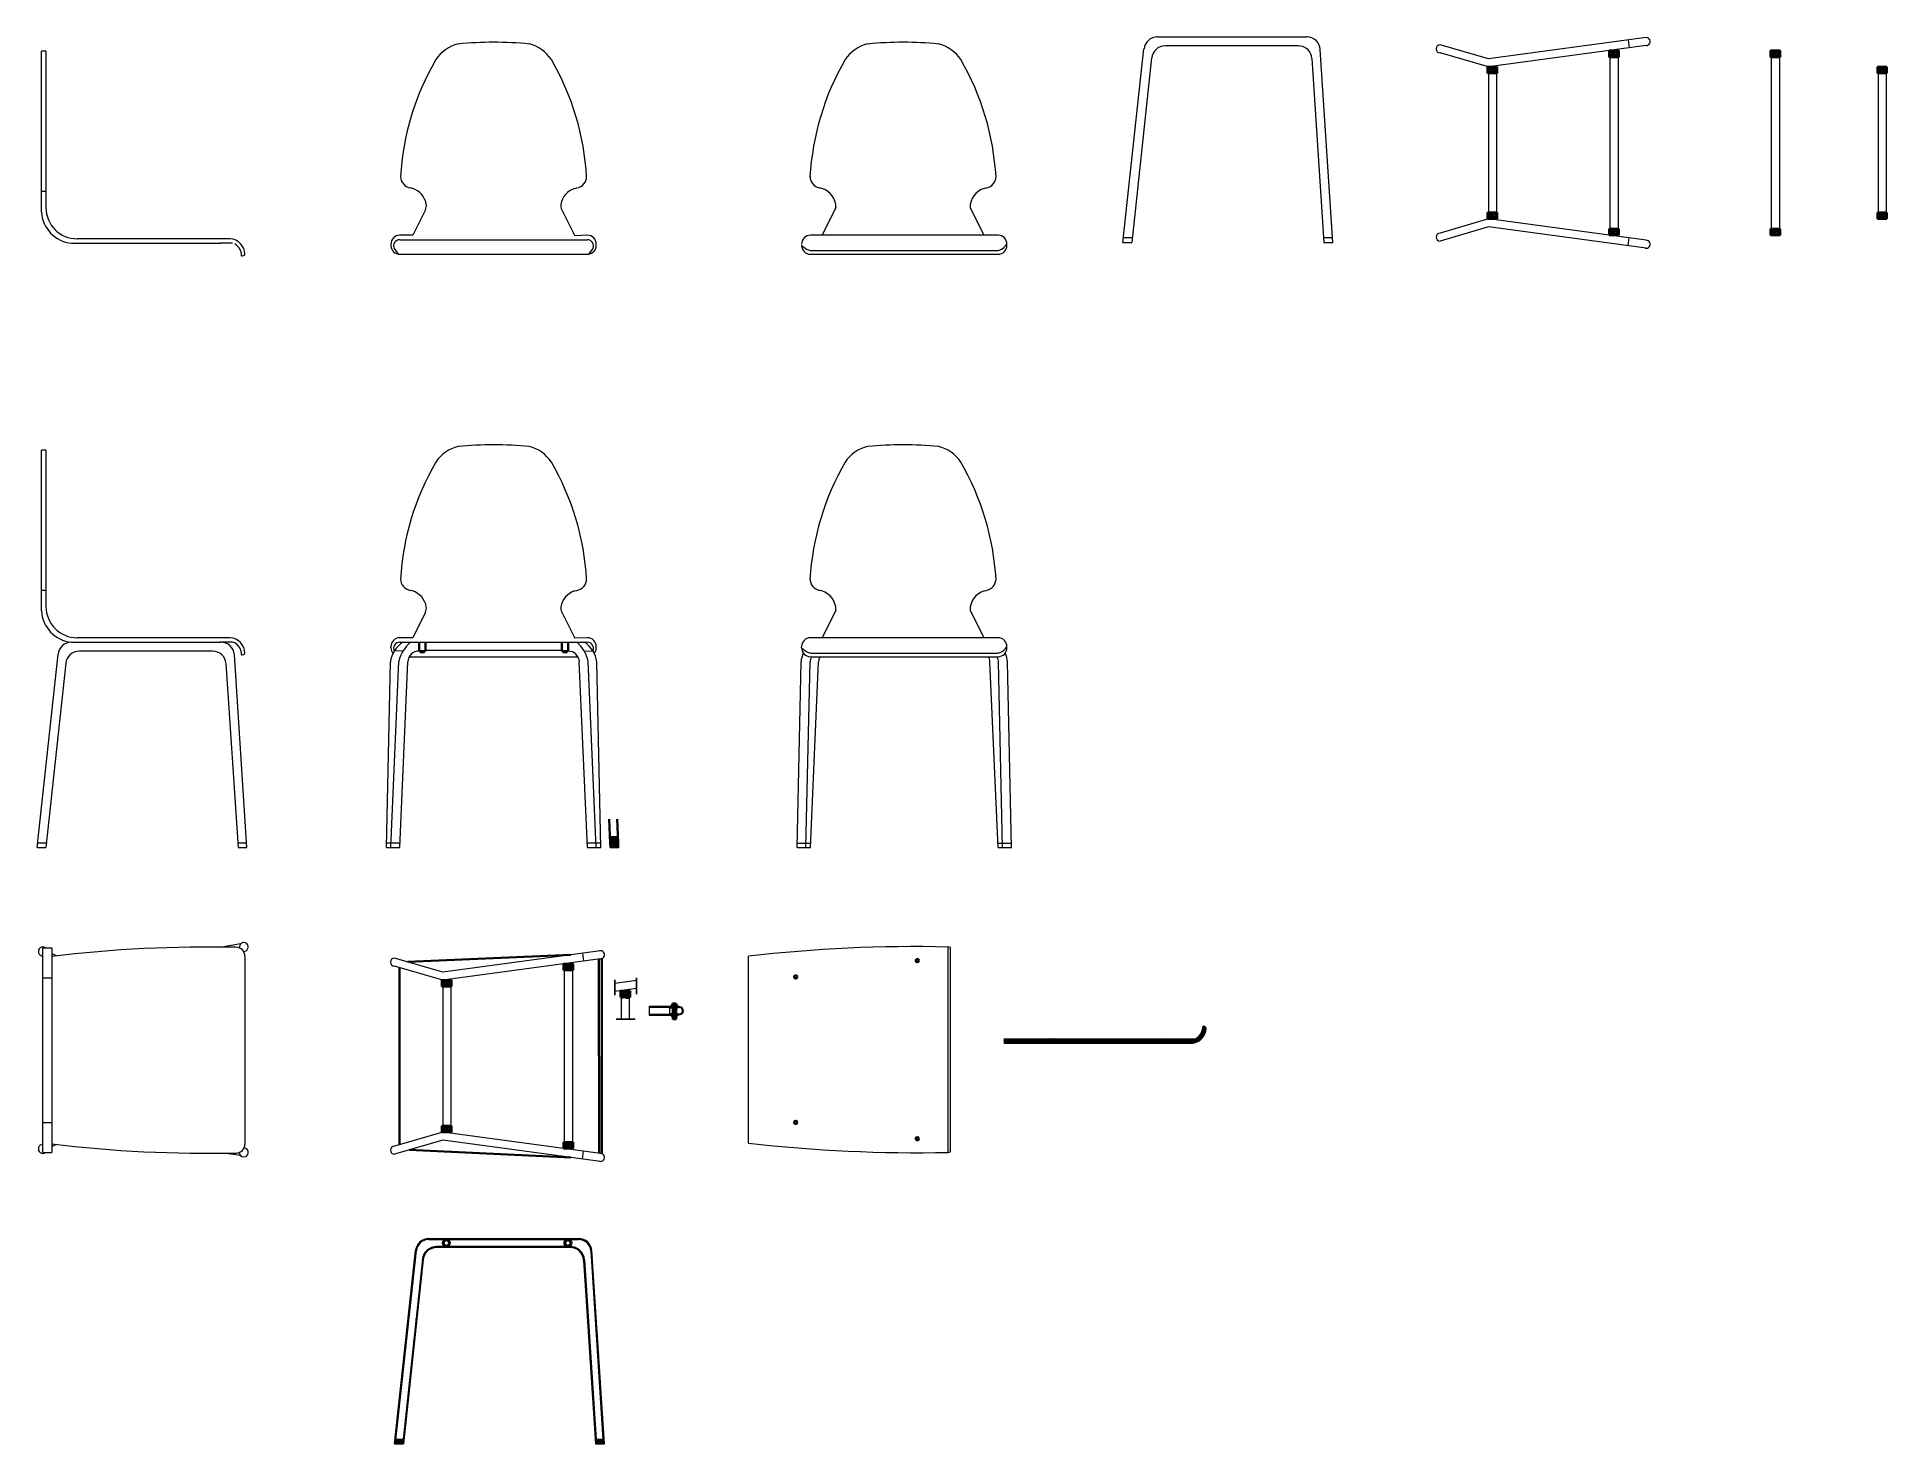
# Model space of a CAD drawing. Header units: millimetres. Extents: x 26 to 440, y -50 to 265.
import ezdxf

# ---------------------------------------------------------------- set-up
doc = ezdxf.new("R2010")
doc.units = ezdxf.units.MM
doc.linetypes.add('ACAD_ISO03W100', pattern=[30, 12, -18])
doc.linetypes.add('ACAD_ISO04W100', pattern=[30, 24, -3, 0, -3])
doc.layers.add('A-FURN', color=8, linetype='Continuous', lineweight=18)
doc.layers.add('COSTR', color=9, linetype='Continuous', lineweight=35)
doc.layers.add('A-SECT-MCUT', color=6, linetype='Continuous')

msp = doc.modelspace()

# ---------------------------------------------------------------- hatches: boundary and pattern name
at = {"layer": 'A-SECT-MCUT'}
h = msp.add_hatch(dxfattribs=at)
h.set_pattern_fill('ANSI31', color=256, scale=0.05)
h.paths.add_polyline_path([(154.13, 90.34), (153.93, 90.34), (154.17, 84.98), (154.37, 84.98), (154.37, 84.98)])
h.paths.add_polyline_path([(155.93, 90.34), (155.73, 90.34), (155.97, 84.98), (156.17, 84.98)])
h.paths.add_polyline_path([(156.17, 84.98), (154.17, 84.98), (154.21, 83.98), (156.21, 83.98)])
h = msp.add_hatch(dxfattribs=at)
h.set_pattern_fill('ANSI31', color=256, scale=0.05)
h.paths.add_polyline_path([(168.26, 46.68), (162.97, 46.68), (162.97, 46.48), (168.26, 46.48)])
h.paths.add_polyline_path([(168.26, 48.48), (162.97, 48.48), (162.97, 48.28), (168.26, 48.28)])
h.paths.add_polyline_path([(168.26, 48.28), (167.49, 48.28), (167.49, 48.08), (168.26, 48.08)])
h.paths.add_polyline_path([(168.26, 46.88), (167.49, 46.88), (167.49, 46.68), (168.26, 46.68)])
h.paths.add_polyline_path([(168.26, 46.48), (167.91, 46.48), (167.91, 46.3), (168.26, 46.3)])
h.paths.add_polyline_path([(169.35, 46.48), (169, 46.48), (169, 46.3), (169.35, 46.3)])
h.paths.add_polyline_path([(169.35, 46.68), (169, 46.68), (169, 46.48), (169.35, 46.48)])
h.paths.add_polyline_path([(169.34, 46.88), (169, 46.88), (169, 46.68), (169.35, 46.68, 1.640388), (169.35, 48.28), (169, 48.28), (169, 48.08), (169.35, 48.08, -1.860569)])
h.paths.add_polyline_path([(169.35, 48.48), (169, 48.48), (169, 48.28), (169.35, 48.28)])
h.paths.add_polyline_path([(169.35, 48.67), (169, 48.67), (169, 48.48), (169.35, 48.48)])
h.paths.add_polyline_path([(168.26, 48.67), (167.91, 48.67), (167.91, 48.48), (168.26, 48.48)])
h.paths.add_polyline_path([(168.26, 48.87), (168.13, 48.87), (168.13, 48.67), (168.26, 48.67)])
h.paths.add_polyline_path([(169.13, 48.87), (169, 48.87), (169, 48.67), (169.13, 48.67)])
h = msp.add_hatch(dxfattribs=at)
h.set_pattern_fill('ANSI31', color=256, scale=0.05)
h.paths.add_polyline_path([(278.93, 41.15), (253.38, 41.15), (253.38, 40.4), (252.64, 40.4), (252.64, 41.15), (242.43, 41.15), (242.43, 40.15), (284.39, 40.15, 0.383366), (287.7, 43.59, 0.358891), (286.92, 43.95, -0.3028), (285.15, 41.15), (279.67, 41.15), (279.67, 40.4), (278.93, 40.4)])
h = msp.add_hatch(dxfattribs=at)
h.set_pattern_fill('ANSI31', color=256, scale=0.05)
h.paths.add_polyline_path([(110.88, -6.24, -0.382846), (113.66, -3.74), (147.16, -3.74, -0.395268), (149.95, -6.36), (152.71, -48.55), (152.91, -48.55), (150.15, -6.35, 0.395268), (147.16, -3.54), (113.66, -3.54, 0.382846), (110.68, -6.22), (106.08, -48.55), (106.28, -48.55)])
h.paths.add_polyline_path([(112.4, -8.22, -0.383271), (115.38, -5.54), (145.29, -5.54, -0.395268), (148.28, -8.35), (150.91, -48.55), (151.11, -48.55), (148.48, -8.34, 0.395268), (145.29, -5.34), (115.38, -5.34, 0.383271), (112.2, -8.2), (107.88, -48.55), (108.08, -48.55)])
h.paths.add_polyline_path([(108.08, -48.55), (107.88, -48.55), (106.08, -48.55), (105.97, -49.54), (107.97, -49.54)])
h.paths.add_polyline_path([(152.91, -48.55), (152.71, -48.55), (150.91, -48.55), (150.97, -49.54), (152.97, -49.54)])

# ---------------------------------------------------------------- linework, layer by layer
at = {"layer": 'A-FURN'}
for p, q in [((276.74, 265.49), (310.23, 265.49)), ((386.18, 265.36), (350.86, 260.59)), ((26.92, 226.3), (26.92, 262.3)), ((27.92, 262.3), (26.92, 262.3)), ((27.92, 262.3), (27.92, 227.3)), ((269.04, 219.49), (273.75, 262.81)), ((308.36, 263.49), (278.46, 263.49)), ((316.04, 219.49), (313.23, 262.69)), ((350.86, 260.59), (340.05, 263.74)), ((350.86, 258.79), (340.05, 261.94)), ((386.18, 263.56), (350.86, 258.79)), ((378.09, 222.54), (378.09, 261.01)), ((378.29, 262.44), (378.28, 262.49)), ((379.69, 262.68), (379.69, 262.44)), ((379.89, 261.01), (379.89, 222.54)), ((382.14, 264.82), (382.38, 263.05)), ((414.21, 222.54), (414.21, 261.01)), ((416.01, 261.01), (416.01, 222.54)), ((275.47, 260.81), (271.04, 219.49)), ((311.36, 260.69), (314.04, 219.49)), ((350.86, 257.36), (350.86, 226.19)), ((352.46, 259.01), (352.46, 258.79)), ((352.66, 257.36), (352.66, 226.19)), ((438.12, 257.36), (438.12, 226.19)), ((439.92, 257.36), (439.92, 226.19)), ((26.92, 230.99), (27.92, 230.99)), ((109.99, 231.58), (109.52, 231.71)), ((146.3, 231.58), (146.77, 231.71)), ((201.65, 231.58), (201.18, 231.71)), ((237.96, 231.58), (238.43, 231.71)), ((112.89, 226.8), (110.05, 221.1)), ((143.4, 226.8), (146.3, 220.99)), ((204.79, 227.29), (201.71, 221.1)), ((234.81, 227.29), (237.9, 221.1)), ((350.86, 224.76), (340.05, 221.6)), ((386.18, 219.98), (350.86, 224.76)), ((352.46, 224.76), (352.46, 224.54)), ((69.17, 220.3), (34.92, 220.3)), ((110.05, 221.1), (107.14, 221.1)), ((107.14, 220.1), (111.45, 220.1)), ((111.45, 220.1), (143.4, 220.1)), ((143.4, 220.1), (149.14, 220.1)), ((149.14, 221.1), (146.3, 220.99)), ((241.08, 221.1), (199.08, 221.1)), ((271.11, 220.49), (269.11, 220.49)), ((315.98, 220.49), (313.98, 220.49)), ((350.86, 222.96), (340.05, 219.8)), ((386.18, 218.18), (350.86, 222.96)), ((378.29, 221.05), (378.29, 221.1)), ((379.69, 221.1), (379.69, 220.86)), ((382.14, 218.73), (382.38, 220.5)), ((33.61, 219.3), (67.11, 219.3)), ((69.7, 219.3), (66.91, 219.3)), ((105.9, 218.11), (106.75, 216.85)), ((106.75, 216.85), (149.4, 216.85)), ((150.39, 218.11), (149.4, 216.85)), ((151.14, 218.85), (151.14, 219.1)), ((199.08, 216.85), (241.08, 216.85)), ((199.42, 217.65), (240.76, 217.65)), ((241.08, 216.85), (241.08, 216.85)), ((243.08, 218.85), (243.08, 219.1)), ((269.04, 219.49), (271.04, 219.49)), ((314.04, 219.49), (316.04, 219.49)), ((26.92, 136.98), (26.92, 172.98)), ((27.92, 172.98), (26.92, 172.98)), ((27.92, 172.98), (27.92, 137.98)), ((26.92, 141.67), (27.92, 141.67)), ((109.99, 141.46), (109.52, 141.59)), ((146.3, 141.46), (146.77, 141.59)), ((201.65, 141.46), (201.18, 141.59)), ((237.96, 141.46), (238.43, 141.59)), ((112.89, 136.68), (110.05, 130.98)), ((143.4, 136.68), (146.3, 130.87)), ((204.79, 137.17), (201.71, 130.98)), ((234.81, 137.17), (237.9, 130.98)), ((33.61, 129.98), (67.11, 129.98)), ((69.17, 130.98), (34.92, 130.98)), ((69.7, 129.98), (66.91, 129.98)), ((105.14, 128.74), (105.14, 128.98)), ((110.05, 130.98), (107.14, 130.98)), ((107.14, 129.98), (111.45, 129.98)), ((111.45, 129.98), (143.4, 129.98)), ((143.4, 129.98), (149.14, 129.98)), ((149.14, 130.98), (146.3, 130.87)), ((151.14, 128.74), (151.14, 128.98)), ((197.08, 128.74), (197.08, 128.98)), ((241.08, 130.98), (199.08, 130.98)), ((199.08, 130.98), (199.08, 130.98)), ((241.08, 130.98), (241.08, 130.98)), ((243.08, 128.74), (243.08, 128.98)), ((25.92, 83.98), (30.63, 127.31)), ((32.35, 125.3), (27.92, 83.98)), ((65.24, 127.98), (35.33, 127.98)), ((68.23, 125.18), (70.92, 83.98)), ((72.92, 83.98), (70.1, 127.18)), ((104.14, 83.98), (105.05, 125.58)), ((105.14, 83.98), (106.96, 125.68)), ((107.83, 127.98), (105.96, 128.08)), ((107.14, 83.98), (108.96, 125.59)), ((109.29, 126.74), (147, 126.74)), ((112.89, 128.18), (143.4, 128.18)), ((144.83, 127.98), (144.84, 127.98)), ((149.14, 83.98), (147.33, 125.59)), ((148.45, 127.98), (150.32, 128.08)), ((151.14, 83.98), (149.33, 125.68)), ((152.14, 83.98), (151.24, 125.58)), ((196.08, 83.98), (196.99, 125.58)), ((198.08, 83.98), (198.99, 125.58)), ((199.08, 126.74), (241.08, 126.74)), ((199.08, 126.74), (199.08, 126.74)), ((199.08, 83.98), (200.89, 125.59)), ((199.42, 127.54), (240.76, 127.54)), ((241.08, 83.98), (239.27, 125.59)), ((241.08, 126.74), (241.08, 126.74)), ((242.08, 83.98), (241.18, 125.58)), ((244.08, 83.98), (243.18, 125.58)), ((154.17, 84.98), (153.93, 90.34)), ((154.37, 84.98), (154.13, 90.34)), ((155.97, 84.98), (155.73, 90.34)), ((156.17, 84.98), (155.93, 90.34)), ((25.92, 83.98), (27.92, 83.98)), ((27.98, 84.98), (25.98, 84.98)), ((72.85, 84.98), (70.85, 84.98)), ((70.92, 83.98), (72.92, 83.98)), ((104.14, 83.98), (105.14, 83.98)), ((107.19, 84.98), (104.17, 84.98)), ((105.14, 83.98), (107.14, 83.98)), ((151.1, 84.98), (149.1, 84.98)), ((149.14, 83.98), (151.14, 83.98)), ((152.12, 84.98), (151.1, 84.98)), ((151.14, 83.98), (152.14, 83.98)), ((154.21, 83.98), (154.17, 84.98)), ((154.17, 84.98), (156.17, 84.98)), ((154.21, 83.98), (156.21, 83.98)), ((156.21, 83.98), (156.17, 84.98)), ((196.08, 83.98), (198.08, 83.98)), ((196.1, 85.02), (199.13, 85.02)), ((198.08, 83.98), (199.08, 83.98)), ((241.04, 85.02), (244.06, 85.02)), ((241.08, 83.98), (242.08, 83.98)), ((242.08, 83.98), (244.08, 83.98)), ((71.48, 62.41), (67.33, 61.72)), ((27.22, 15.74), (27.22, 61.53)), ((27.22, 61.53), (29.22, 61.53)), ((29.22, 61.53), (29.22, 15.74)), ((30.27, 59.79), (29.22, 60.21)), ((72.48, 59.67), (72.48, 17.6)), ((116.76, 56.12), (105.95, 59.27)), ((152.08, 60.89), (116.76, 56.12)), ((152.08, 59.09), (116.76, 54.32)), ((144.19, 57.97), (144.18, 58.03)), ((145.59, 58.22), (145.59, 57.97)), ((148.04, 60.35), (148.27, 58.58)), ((185.19, 17.84), (185.19, 59.65)), ((229.85, 61.73), (229.86, 15.76)), ((230.46, 15.86), (230.45, 61.62)), ((27.22, 54.81), (29.22, 54.81)), ((116.76, 54.32), (105.95, 57.47)), ((118.36, 54.54), (118.36, 54.32)), ((143.99, 18.07), (143.99, 56.54)), ((145.79, 56.54), (145.79, 18.07)), ((160.15, 54.22), (155.29, 53.57)), ((116.76, 52.89), (116.76, 21.72)), ((118.56, 52.89), (118.56, 21.72)), ((160.15, 52.42), (155.29, 51.77)), ((156.77, 45.57), (156.77, 50.51)), ((156.97, 51.94), (156.97, 52)), ((158.37, 51.94), (158.37, 52.18)), ((158.57, 45.57), (158.57, 50.51)), ((162.97, 48.48), (162.97, 46.48)), ((162.97, 48.48), (168.26, 48.48)), ((162.97, 48.28), (168.26, 48.28)), ((162.97, 46.68), (168.26, 46.68)), ((162.97, 46.48), (168.26, 46.48)), ((167.49, 48.28), (167.49, 46.68)), ((167.49, 48.08), (168.26, 48.08)), ((167.49, 46.88), (168.26, 46.88)), ((169, 48.48), (169.35, 48.48)), ((169, 48.28), (169.35, 48.28)), ((169, 48.08), (169.35, 48.08)), ((169, 46.88), (169.35, 46.88)), ((169, 46.68), (169.35, 46.68)), ((169, 46.48), (169.35, 46.48)), ((169.35, 48.48), (169.35, 48.28)), ((169.35, 46.48), (169.35, 46.68)), ((242.43, 41.15), (285.15, 41.15)), ((242.43, 41.15), (242.43, 40.15)), ((284.39, 40.15), (242.43, 40.15)), ((252.64, 40.4), (252.64, 41.15)), ((253.38, 40.4), (253.38, 41.15)), ((278.93, 40.4), (278.93, 41.15)), ((279.67, 40.4), (279.67, 41.15)), ((27.22, 22.46), (29.22, 22.46)), ((30.32, 17.5), (29.22, 17.07)), ((116.76, 20.29), (105.95, 17.13)), ((116.76, 18.49), (105.95, 15.33)), ((152.08, 15.52), (116.76, 20.29)), ((152.08, 13.72), (116.76, 18.49)), ((118.36, 20.29), (118.36, 20.07)), ((144.19, 16.58), (144.19, 16.63)), ((145.59, 16.63), (145.59, 16.39)), ((27.22, 15.74), (29.22, 15.74)), ((71.5, 15.05), (67.71, 15.56)), ((148.04, 14.26), (148.27, 16.03)), ((113.66, -3.54), (147.16, -3.54)), ((113.66, -3.74), (147.16, -3.74)), ((105.97, -49.54), (110.68, -6.22)), ((106.28, -48.55), (110.88, -6.24)), ((112.2, -8.2), (107.88, -48.55)), ((112.4, -8.22), (107.97, -49.54)), ((145.29, -5.34), (115.38, -5.34)), ((145.29, -5.54), (115.38, -5.54)), ((152.71, -48.55), (149.95, -6.36)), ((152.97, -49.54), (150.15, -6.35)), ((148.28, -8.35), (150.97, -49.54)), ((148.48, -8.34), (151.11, -48.55)), ((105.97, -49.54), (107.97, -49.54)), ((108.08, -48.55), (106.08, -48.55)), ((152.91, -48.55), (150.91, -48.55)), ((150.97, -49.54), (152.97, -49.54))]:
    msp.add_line(p, q, dxfattribs=at)
at = {"layer": 'A-FURN', "linetype": 'ACAD_ISO03W100', "ltscale": 0.05}
for p, q in [((156.97, 50.24), (156.97, 51.94)), ((158.37, 50.24), (156.97, 50.24)), ((158.37, 51.94), (158.37, 50.24))]:
    msp.add_line(p, q, dxfattribs=at)
at = {"layer": 'A-FURN'}
for centre, radius, start, end in [((276.74, 262.49), 3, 90, 173.7966), ((310.23, 262.49), 3, 3.7308, 90), ((386.18, 264.46), 0.9, 270, 105.3842), ((122.15, 255.85), 8.31, 103.5141, 146.6133), ((128.12, 183.66), 80.65, 84.3096, 95.6255), ((134.14, 255.85), 8.31, 33.3867, 76.4859), ((213.81, 255.85), 8.31, 103.5141, 146.6133), ((219.78, 183.66), 80.65, 84.3096, 95.6255), ((225.79, 255.85), 8.31, 33.3867, 76.4859), ((278.46, 260.49), 3, 90, 173.8815), ((308.36, 260.49), 3, 3.7308, 90), ((340.05, 262.84), 0.9, 90, 270), ((166.05, 230.82), 58.83, 149.7869, 176.7117), ((90.24, 230.82), 58.83, 3.2883, 30.2131), ((257.71, 230.82), 58.83, 149.7869, 176.7117), ((181.89, 230.82), 58.83, 3.2883, 30.2131), ((109.92, 234.28), 2.6, 180.0654, 261.09), ((146.37, 234.28), 2.6, 278.91, 359.9346), ((201.58, 234.28), 2.6, 180.0654, 261.09), ((238.03, 234.28), 2.6, 278.91, 359.9346), ((108.64, 227.29), 4.5, 9.3247, 72.473), ((111.1, 227.7), 2, 333.4816, 9.3247), ((145.19, 227.7), 2, 170.6753, 206.5184), ((147.65, 227.29), 4.5, 107.527, 170.6753), ((200.29, 227.29), 4.5, 360, 72.473), ((239.31, 227.29), 4.5, 107.527, 180), ((34.38, 226.74), 7.48, 183.3435, 264.0757), ((34.92, 227.3), 7, 180, 270), ((68.91, 216.74), 3.57, 1.8994, 85.7999), ((107.14, 219.1), 2, 90, 180), ((107.14, 218.72), 1.38, 90, 206.001), ((149.14, 219.1), 2, 0, 90), ((149.14, 218.72), 1.38, 333.999, 90), ((199.08, 219.1), 2, 90, 180), ((241.08, 219.1), 2, 0, 90), ((340.05, 220.7), 0.9, 90, 270), ((386.18, 219.08), 0.9, 254.6158, 90), ((68.72, 216.57), 2.99, 358.6245, 60.4726), ((71.88, 217.15), 0.673, 255.0264, 333.9968), ((107.24, 218.9), 2.1, 174.5293, 256.4458), ((149.12, 218.86), 2.02, 277.7707, 359.8981), ((199.08, 218.85), 2, 180, 270), ((200.51, 222.3), 4.86, 225.1495, 247.6788), ((199.42, 219.65), 2, 247.6788, 270), ((240.76, 219.65), 2, 270, 293.0084), ((241.08, 218.85), 2, 270, 0), ((240.2, 220.98), 3.44, 293.0084, 326.8479), ((128.12, 93.54), 80.65, 84.3096, 95.6255), ((219.78, 93.54), 80.65, 84.3096, 95.6255), ((166.05, 140.7), 58.83, 149.7869, 176.7117), ((122.15, 165.73), 8.31, 103.5141, 146.6133), ((134.14, 165.73), 8.31, 33.3867, 76.4859), ((90.24, 140.7), 58.83, 3.2883, 30.2131), ((257.71, 140.7), 58.83, 149.7869, 176.7117), ((213.81, 165.73), 8.31, 103.5141, 146.6133), ((225.79, 165.73), 8.31, 33.3867, 76.4859), ((181.89, 140.7), 58.83, 3.2883, 30.2131), ((109.92, 144.16), 2.6, 180.0654, 261.09), ((108.64, 137.17), 4.5, 9.3247, 72.473), ((147.65, 137.17), 4.5, 107.527, 170.6753), ((146.37, 144.16), 2.6, 278.91, 359.9346), ((201.58, 144.16), 2.6, 180.0654, 261.09), ((200.29, 137.17), 4.5, 360, 72.473), ((239.31, 137.17), 4.5, 107.527, 180), ((238.03, 144.16), 2.6, 278.91, 359.9346), ((34.38, 137.42), 7.48, 183.3435, 264.0757), ((34.92, 137.98), 7, 180, 270), ((111.1, 137.58), 2, 333.4816, 9.3247), ((145.19, 137.58), 2, 170.6753, 206.5184), ((33.61, 126.98), 3, 90, 173.7966), ((67.11, 126.98), 3, 3.7308, 90), ((68.91, 127.42), 3.57, 1.8994, 85.7999), ((69.7, 128.98), 1, 60.4726, 90), ((68.72, 127.25), 2.99, 358.6245, 60.4726), ((111.23, 124.75), 6.24, 123.0426, 172.3705), ((107.14, 128.98), 2, 90, 180), ((107.17, 128.74), 2.02, 180.1019, 219.5932), ((107.14, 128.6), 1.38, 90, 206.001), ((114.29, 124.2), 7.48, 129.329, 168.5934), ((142, 124.2), 7.48, 11.4066, 50.671), ((145.06, 124.75), 6.24, 7.6295, 56.9574), ((149.14, 128.98), 2, 0, 90), ((149.14, 128.6), 1.38, 333.999, 90), ((149.12, 128.74), 2.02, 320.4068, 359.8981), ((199.08, 128.98), 2, 90, 180), ((199.08, 128.74), 2, 180, 270), ((200.51, 132.18), 4.86, 225.1495, 247.6788), ((241.08, 128.98), 2, 0, 90), ((241.08, 128.74), 2, 270, 0), ((240.2, 130.86), 3.44, 293.0084, 326.8479), ((35.33, 124.98), 3, 90, 173.8815), ((65.24, 124.98), 3, 3.7308, 90), ((71.88, 127.83), 0.673, 255.0264, 333.9968), ((111.37, 125.57), 2.41, 87.9465, 179.564), ((144.84, 125.48), 2.5, 2.4896, 90), ((201.48, 125.48), 4.5, 152.8222, 178.7546), ((199.42, 129.54), 2, 247.6788, 270), ((201.48, 125.48), 2.5, 149.8689, 180), ((203.39, 125.48), 2.5, 149.8548, 177.5104), ((236.77, 125.48), 2.5, 2.4896, 30.1452), ((240.76, 129.54), 2, 270, 293.0084), ((238.68, 125.48), 2.5, 360, 30.1311), ((238.68, 125.48), 4.5, 1.2454, 27.1778), ((72.22, 61.74), 1, 267.201, 192.9426), ((27.22, 60.74), 1, 51.7263, 270), ((64.55, -238.27), 300, 88.8588, 96.763), ((70.48, 59.67), 2, 0.0125, 88.8588), ((105.95, 58.37), 0.9, 90, 270), ((152.08, 59.99), 0.9, 270, 105.3842), ((222.42, -259.83), 321.65, 88.676, 96.6468), ((229.91, 60.29), 1.44, 68.0081, 92.4263), ((169.74, 47.48), 0.719, 236.2054, 123.1786), ((169.76, 47.48), 0.9, 242.734, 117.266), ((284.13, 43.71), 3.57, 274.2001, 358.1006), ((283.93, 43.88), 2.99, 293.9902, 1.3755), ((287.09, 43.3), 0.673, 26.0032, 104.9736), ((27.22, 16.53), 1, 90, 308.2737), ((64.55, 315.55), 300, 263.237, 271.1412), ((70.48, 17.6), 2, 271.1412, 359.9875), ((72.22, 15.74), 1, 178.6678, 86.0065), ((105.95, 16.23), 0.9, 90, 270), ((222.68, 342.44), 326.76, 263.4115, 271.2593), ((152.08, 14.62), 0.9, 254.6158, 90), ((229.92, 17.2), 1.44, 267.5737, 291.9919), ((113.66, -6.54), 3, 90, 173.7966), ((113.66, -6.54), 2.8, 90, 173.7966), ((147.16, -6.54), 3, 3.7308, 90), ((147.16, -6.54), 2.8, 3.7308, 90), ((115.38, -8.54), 3.2, 90, 173.8815), ((115.38, -8.54), 3, 90, 173.8815), ((145.29, -8.54), 3.2, 3.7308, 90), ((145.29, -8.54), 3, 3.7308, 90)]:
    msp.add_arc(centre, radius, start, end, dxfattribs=at)
at = {"layer": 'A-SECT-MCUT'}
msp.add_line((154.38, 85), (154.37, 84.98), dxfattribs=at)
at = {"layer": 'A-SECT-MCUT', "linetype": 'ACAD_ISO04W100', "ltscale": 0.5}
for p, q in [((155.29, 50.93), (155.29, 54.42)), ((160.15, 51.16), (160.15, 54.82)), ((155.56, 45.57), (159.82, 45.57))]:
    msp.add_line(p, q, dxfattribs=at)
at = {"layer": 'COSTR'}
for p, q in [((380.07, 262.44), (377.91, 262.44)), ((377.91, 261.01), (377.91, 262.44)), ((378.09, 261.01), (377.91, 261.01)), ((379.89, 261.01), (378.09, 261.01)), ((379.74, 262.23), (378.24, 262.23)), ((378.24, 262.23), (378.24, 261.23)), ((378.24, 261.23), (379.74, 261.23)), ((378.73, 262.15), (378.33, 262.15)), ((378.33, 261.8), (378.33, 262.15)), ((378.49, 261.8), (378.33, 261.8)), ((378.49, 261.66), (378.33, 261.66)), ((378.33, 261.66), (378.33, 261.3)), ((378.73, 261.3), (378.33, 261.3)), ((379.25, 262.15), (379.65, 262.15)), ((379.25, 261.3), (379.65, 261.3)), ((379.48, 261.8), (379.65, 261.8)), ((379.48, 261.66), (379.65, 261.66)), ((379.65, 261.8), (379.65, 262.15)), ((379.65, 261.66), (379.65, 261.3)), ((379.74, 261.23), (379.74, 262.23)), ((379.89, 261.01), (380.07, 261.01)), ((380.07, 261.01), (380.07, 262.44)), ((416.19, 262.44), (414.02, 262.44)), ((414.02, 261.01), (414.02, 262.44)), ((414.21, 261.01), (414.02, 261.01)), ((416.01, 261.01), (414.21, 261.01)), ((415.86, 262.23), (414.36, 262.23)), ((414.36, 262.23), (414.36, 261.23)), ((414.36, 261.23), (415.86, 261.23)), ((414.84, 262.15), (414.45, 262.15)), ((414.45, 261.8), (414.45, 262.15)), ((414.61, 261.8), (414.45, 261.8)), ((414.61, 261.66), (414.45, 261.66)), ((414.45, 261.66), (414.45, 261.3)), ((414.84, 261.3), (414.45, 261.3)), ((415.37, 262.15), (415.76, 262.15)), ((415.37, 261.3), (415.76, 261.3)), ((415.6, 261.8), (415.76, 261.8)), ((415.6, 261.66), (415.76, 261.66)), ((415.76, 261.8), (415.76, 262.15)), ((415.76, 261.66), (415.76, 261.3)), ((415.86, 261.23), (415.86, 262.23)), ((416.01, 261.01), (416.19, 261.01)), ((416.19, 261.01), (416.19, 262.44)), ((352.84, 258.79), (350.68, 258.79)), ((350.68, 257.36), (350.68, 258.79)), ((350.86, 257.36), (350.68, 257.36)), ((352.66, 257.36), (350.86, 257.36)), ((352.51, 258.57), (351.01, 258.57)), ((351.01, 258.57), (351.01, 257.57)), ((351.01, 257.57), (352.51, 257.57)), ((351.5, 258.5), (351.1, 258.5)), ((351.1, 258.14), (351.1, 258.5)), ((351.27, 258.14), (351.1, 258.14)), ((351.27, 258), (351.1, 258)), ((351.1, 258), (351.1, 257.65)), ((351.5, 257.65), (351.1, 257.65)), ((352.02, 258.5), (352.42, 258.5)), ((352.02, 257.65), (352.42, 257.65)), ((352.26, 258.14), (352.42, 258.14)), ((352.26, 258), (352.42, 258)), ((352.42, 258.14), (352.42, 258.5)), ((352.42, 258), (352.42, 257.65)), ((352.51, 257.57), (352.51, 258.57)), ((352.66, 257.36), (352.84, 257.36)), ((352.84, 257.36), (352.84, 258.79)), ((440.1, 258.79), (437.94, 258.79)), ((437.94, 257.36), (437.94, 258.79)), ((438.12, 257.36), (437.94, 257.36)), ((439.92, 257.36), (438.12, 257.36)), ((439.77, 258.57), (438.27, 258.57)), ((438.27, 258.57), (438.27, 257.57)), ((438.27, 257.57), (439.77, 257.57)), ((438.76, 258.5), (438.36, 258.5)), ((438.36, 258.14), (438.36, 258.5)), ((438.52, 258.14), (438.36, 258.14)), ((438.52, 258), (438.36, 258)), ((438.36, 258), (438.36, 257.65)), ((438.76, 257.65), (438.36, 257.65)), ((439.28, 258.5), (439.68, 258.5)), ((439.28, 257.65), (439.68, 257.65)), ((439.51, 258.14), (439.68, 258.14)), ((439.51, 258), (439.68, 258)), ((439.68, 258.14), (439.68, 258.5)), ((439.68, 258), (439.68, 257.65)), ((439.77, 257.57), (439.77, 258.57)), ((439.92, 257.36), (440.1, 257.36)), ((440.1, 257.36), (440.1, 258.79)), ((352.84, 226.19), (350.68, 226.19)), ((350.68, 224.76), (350.68, 226.19)), ((350.86, 224.76), (350.68, 224.76)), ((352.66, 224.76), (350.86, 224.76)), ((352.51, 225.97), (351.01, 225.97)), ((351.01, 225.97), (351.01, 224.97)), ((351.01, 224.97), (352.51, 224.97)), ((351.5, 225.9), (351.1, 225.9)), ((351.1, 225.54), (351.1, 225.9)), ((351.27, 225.54), (351.1, 225.54)), ((351.27, 225.4), (351.1, 225.4)), ((351.1, 225.4), (351.1, 225.05)), ((351.5, 225.05), (351.1, 225.05)), ((352.02, 225.9), (352.42, 225.9)), ((352.02, 225.05), (352.42, 225.05)), ((352.26, 225.54), (352.42, 225.54)), ((352.26, 225.4), (352.42, 225.4)), ((352.42, 225.54), (352.42, 225.9)), ((352.42, 225.4), (352.42, 225.05)), ((352.51, 224.97), (352.51, 225.97)), ((352.66, 224.76), (352.84, 224.76)), ((352.84, 224.76), (352.84, 226.19)), ((440.1, 226.19), (437.94, 226.19)), ((437.94, 224.76), (437.94, 226.19)), ((438.12, 224.76), (437.94, 224.76)), ((439.92, 224.76), (438.12, 224.76)), ((439.77, 225.97), (438.27, 225.97)), ((438.27, 225.97), (438.27, 224.97)), ((438.27, 224.97), (439.77, 224.97)), ((438.76, 225.9), (438.36, 225.9)), ((438.36, 225.54), (438.36, 225.9)), ((438.52, 225.54), (438.36, 225.54)), ((438.52, 225.4), (438.36, 225.4)), ((438.36, 225.4), (438.36, 225.05)), ((438.76, 225.05), (438.36, 225.05)), ((439.28, 225.9), (439.68, 225.9)), ((439.28, 225.05), (439.68, 225.05)), ((439.51, 225.54), (439.68, 225.54)), ((439.51, 225.4), (439.68, 225.4)), ((439.68, 225.54), (439.68, 225.9)), ((439.68, 225.4), (439.68, 225.05)), ((439.77, 224.97), (439.77, 225.97)), ((439.92, 224.76), (440.1, 224.76)), ((440.1, 224.76), (440.1, 226.19)), ((380.07, 222.54), (377.91, 222.54)), ((377.91, 221.1), (377.91, 222.54)), ((378.09, 221.1), (377.91, 221.1)), ((379.89, 221.1), (378.09, 221.1)), ((379.74, 222.32), (378.24, 222.32)), ((378.24, 222.32), (378.24, 221.32)), ((378.24, 221.32), (379.74, 221.32)), ((378.73, 222.25), (378.33, 222.25)), ((378.33, 221.89), (378.33, 222.25)), ((378.49, 221.89), (378.33, 221.89)), ((378.49, 221.75), (378.33, 221.75)), ((378.33, 221.75), (378.33, 221.39)), ((378.73, 221.39), (378.33, 221.39)), ((379.25, 222.25), (379.65, 222.25)), ((379.25, 221.39), (379.65, 221.39)), ((379.48, 221.89), (379.65, 221.89)), ((379.48, 221.75), (379.65, 221.75)), ((379.65, 221.89), (379.65, 222.25)), ((379.65, 221.75), (379.65, 221.39)), ((379.74, 221.32), (379.74, 222.32)), ((379.89, 221.1), (380.07, 221.1)), ((380.07, 221.1), (380.07, 222.54)), ((416.19, 222.54), (414.02, 222.54)), ((414.02, 221.1), (414.02, 222.54)), ((416.01, 221.1), (414.02, 221.1)), ((415.86, 222.32), (414.36, 222.32)), ((414.36, 222.32), (414.36, 221.32)), ((414.36, 221.32), (415.86, 221.32)), ((414.84, 222.25), (414.45, 222.25)), ((414.45, 221.89), (414.45, 222.25)), ((414.61, 221.89), (414.45, 221.89)), ((414.61, 221.75), (414.45, 221.75)), ((414.45, 221.75), (414.45, 221.39)), ((414.84, 221.39), (414.45, 221.39)), ((415.37, 222.25), (415.76, 222.25)), ((415.37, 221.39), (415.76, 221.39)), ((415.6, 221.89), (415.76, 221.89)), ((415.6, 221.75), (415.76, 221.75)), ((415.76, 221.89), (415.76, 222.25)), ((415.76, 221.75), (415.76, 221.39)), ((415.86, 221.32), (415.86, 222.32)), ((416.01, 221.1), (416.19, 221.1)), ((416.19, 221.1), (416.19, 222.54)), ((111.45, 127.98), (111.45, 129.98)), ((112.89, 127.98), (112.89, 129.98)), ((143.4, 127.98), (143.4, 129.98)), ((144.84, 127.98), (144.84, 129.98)), ((111.45, 127.98), (111.8, 127.98)), ((111.67, 127.98), (111.67, 127.78)), ((111.67, 127.78), (111.8, 127.78)), ((111.8, 127.98), (112.89, 127.98)), ((111.8, 127.78), (112.54, 127.78)), ((112.54, 127.78), (112.67, 127.78)), ((112.67, 127.78), (112.67, 127.98)), ((143.4, 127.98), (143.74, 127.98)), ((143.62, 127.98), (143.62, 127.78)), ((143.62, 127.78), (143.74, 127.78)), ((143.74, 127.98), (144.83, 127.98)), ((143.74, 127.78), (144.49, 127.78)), ((144.49, 127.78), (144.62, 127.78)), ((144.62, 127.78), (144.62, 127.98)), ((155.91, 86.31), (154.31, 86.31)), ((154.31, 86.31), (154.33, 86.28)), ((154.32, 85.98), (155.91, 86.31)), ((154.34, 86), (154.32, 85.98)), ((154.32, 85.98), (154.34, 85.94)), ((154.33, 86.28), (154.34, 86)), ((154.34, 85.64), (155.92, 85.97)), ((154.34, 85.94), (154.35, 85.67)), ((154.35, 85.67), (154.34, 85.64)), ((154.34, 85.64), (154.36, 85.61)), ((154.35, 85.31), (155.94, 85.64)), ((154.37, 85.33), (154.35, 85.31)), ((154.35, 85.31), (154.37, 85.28)), ((154.36, 85.61), (154.37, 85.33)), ((154.37, 84.98), (155.95, 85.3)), ((154.37, 85.28), (154.38, 85)), ((155.91, 86.31), (155.89, 86.28)), ((155.89, 86.28), (155.91, 85.99)), ((155.91, 85.99), (155.92, 85.97)), ((155.92, 85.97), (155.91, 85.94)), ((155.91, 85.94), (155.92, 85.65)), ((155.92, 85.65), (155.94, 85.64)), ((155.94, 85.64), (155.92, 85.61)), ((155.92, 85.61), (155.94, 85.32)), ((155.95, 85.3), (155.93, 85.27)), ((155.93, 85.27), (155.95, 84.98)), ((155.94, 85.32), (155.95, 85.3)), ((108.96, 58.39), (145.43, 59.99)), ((151.74, 59.05), (151.75, 15.56)), ((152.35, 15.47), (152.34, 59.13)), ((107.08, 17.46), (107.08, 57.14)), ((118.74, 54.32), (116.58, 54.32)), ((116.58, 52.89), (116.58, 54.32)), ((118.41, 54.1), (116.91, 54.1)), ((116.91, 54.1), (116.91, 53.1)), ((117.4, 54.03), (117, 54.03)), ((117, 53.67), (117, 54.03)), ((117.92, 54.03), (118.32, 54.03)), ((118.32, 53.67), (118.32, 54.03)), ((118.41, 53.1), (118.41, 54.1)), ((118.74, 52.89), (118.74, 54.32)), ((145.97, 57.97), (143.8, 57.97)), ((143.8, 56.54), (143.8, 57.97)), ((143.99, 56.54), (143.8, 56.54)), ((145.79, 56.54), (143.99, 56.54)), ((145.64, 57.76), (144.14, 57.76)), ((144.14, 57.76), (144.14, 56.76)), ((144.14, 56.76), (145.64, 56.76)), ((144.62, 57.68), (144.23, 57.68)), ((144.23, 57.33), (144.23, 57.68)), ((144.39, 57.33), (144.23, 57.33)), ((144.39, 57.19), (144.23, 57.19)), ((144.23, 57.19), (144.23, 56.83)), ((144.62, 56.83), (144.23, 56.83)), ((145.15, 57.68), (145.54, 57.68)), ((145.15, 56.83), (145.54, 56.83)), ((145.38, 57.33), (145.54, 57.33)), ((145.38, 57.19), (145.54, 57.19)), ((145.54, 57.33), (145.54, 57.68)), ((145.54, 57.19), (145.54, 56.83)), ((145.64, 56.76), (145.64, 57.76)), ((145.79, 56.54), (145.97, 56.54)), ((145.97, 56.54), (145.97, 57.97)), ((116.76, 52.89), (116.58, 52.89)), ((118.56, 52.89), (116.76, 52.89)), ((116.91, 53.1), (118.41, 53.1)), ((117.16, 53.67), (117, 53.67)), ((117.16, 53.53), (117, 53.53)), ((117, 53.53), (117, 53.18)), ((117.4, 53.18), (117, 53.18)), ((117.92, 53.18), (118.32, 53.18)), ((118.15, 53.67), (118.32, 53.67)), ((118.15, 53.53), (118.32, 53.53)), ((118.32, 53.53), (118.32, 53.18)), ((118.56, 52.89), (118.74, 52.89)), ((158.75, 51.94), (156.59, 51.94)), ((156.59, 50.51), (156.59, 51.94)), ((156.77, 50.51), (156.59, 50.51)), ((158.57, 50.51), (156.77, 50.51)), ((158.42, 51.73), (156.92, 51.73)), ((156.92, 51.73), (156.92, 50.73)), ((156.92, 50.73), (158.42, 50.73)), ((157.41, 51.65), (157.01, 51.65)), ((157.01, 51.3), (157.01, 51.65)), ((157.18, 51.3), (157.01, 51.3)), ((157.18, 51.16), (157.01, 51.16)), ((157.01, 51.16), (157.01, 50.8)), ((157.41, 50.8), (157.01, 50.8)), ((157.61, 51.29), (157.64, 51.65)), ((157.61, 51.17), (157.64, 50.81)), ((157.7, 51.65), (157.74, 51.29)), ((157.7, 50.81), (157.74, 51.17)), ((157.93, 51.65), (158.33, 51.65)), ((157.93, 50.8), (158.33, 50.8)), ((158.17, 51.3), (158.33, 51.3)), ((158.17, 51.16), (158.33, 51.16)), ((158.33, 51.3), (158.33, 51.65)), ((158.33, 51.16), (158.33, 50.8)), ((158.42, 50.73), (158.42, 51.73)), ((158.57, 50.51), (158.75, 50.51)), ((158.75, 50.51), (158.75, 51.94)), ((167.91, 48.48), (167.91, 48.67)), ((167.91, 48.67), (168.26, 48.67)), ((167.91, 46.48), (167.91, 46.3)), ((167.91, 46.3), (168.26, 46.3)), ((168.13, 48.67), (168.13, 48.87)), ((168.13, 48.87), (168.26, 48.87)), ((168.21, 49.12), (168.21, 48.87)), ((168.21, 49.12), (169.05, 49.12)), ((168.26, 48.87), (168.26, 45.55)), ((168.26, 48.87), (169, 48.87)), ((168.26, 48.68), (169, 48.55)), ((168.26, 48.44), (169, 48.31)), ((168.26, 48.44), (169, 48.31)), ((168.26, 48.18), (169, 48.05)), ((168.26, 47.94), (169, 47.81)), ((168.26, 47.94), (169, 47.81)), ((168.26, 47.68), (169, 47.55)), ((168.26, 47.44), (169, 47.31)), ((168.26, 47.44), (169, 47.31)), ((168.26, 47.19), (169, 47.06)), ((168.26, 46.94), (169, 46.81)), ((168.26, 46.94), (169, 46.81)), ((168.26, 46.69), (169, 46.56)), ((168.26, 46.44), (169, 46.31)), ((168.26, 46.44), (169, 46.31)), ((168.26, 46.19), (169, 46.06)), ((168.26, 45.94), (169, 45.81)), ((168.26, 45.69), (169, 45.56)), ((168.67, 48.87), (169, 48.81)), ((169, 48.87), (169.13, 48.87)), ((169, 48.87), (169, 45.55)), ((169, 48.67), (169.35, 48.67)), ((169, 46.3), (169.35, 46.3)), ((169.05, 49.12), (169.05, 48.87)), ((169.13, 48.87), (169.13, 48.67)), ((169.35, 48.67), (169.35, 48.48)), ((169.35, 46.3), (169.35, 46.48)), ((168.26, 45.55), (169, 45.55)), ((252.64, 41.09), (253.38, 40.96)), ((252.64, 40.84), (253.38, 40.71)), ((252.64, 40.59), (253.38, 40.46)), ((252.64, 40.4), (253.38, 40.4)), ((278.93, 41.09), (279.67, 40.96)), ((278.93, 40.84), (279.67, 40.71)), ((278.93, 40.59), (279.67, 40.46)), ((278.93, 40.4), (279.67, 40.4)), ((118.74, 21.72), (116.58, 21.72)), ((116.58, 20.29), (116.58, 21.72)), ((118.41, 21.5), (116.91, 21.5)), ((116.91, 21.5), (116.91, 20.5)), ((117.4, 21.43), (117, 21.43)), ((117, 21.07), (117, 21.43)), ((117.16, 21.07), (117, 21.07)), ((117.16, 20.93), (117, 20.93)), ((117, 20.93), (117, 20.58)), ((117.92, 21.43), (118.32, 21.43)), ((118.15, 21.07), (118.32, 21.07)), ((118.15, 20.93), (118.32, 20.93)), ((118.32, 21.07), (118.32, 21.43)), ((118.32, 20.93), (118.32, 20.58)), ((118.41, 20.5), (118.41, 21.5)), ((118.74, 20.29), (118.74, 21.72)), ((116.76, 20.29), (116.58, 20.29)), ((118.56, 20.29), (116.76, 20.29)), ((116.91, 20.5), (118.41, 20.5)), ((117.4, 20.58), (117, 20.58)), ((117.92, 20.58), (118.32, 20.58)), ((118.56, 20.29), (118.74, 20.29)), ((145.97, 18.07), (143.8, 18.07)), ((143.8, 16.63), (143.8, 18.07)), ((143.99, 16.63), (143.8, 16.63)), ((145.79, 16.63), (143.99, 16.63)), ((145.64, 17.85), (144.14, 17.85)), ((144.14, 17.85), (144.14, 16.85)), ((144.14, 16.85), (145.64, 16.85)), ((144.62, 17.78), (144.23, 17.78)), ((144.23, 17.42), (144.23, 17.78)), ((144.39, 17.42), (144.23, 17.42)), ((144.39, 17.28), (144.23, 17.28)), ((144.23, 17.28), (144.23, 16.93)), ((144.62, 16.93), (144.23, 16.93)), ((145.15, 17.78), (145.54, 17.78)), ((145.15, 16.93), (145.54, 16.93)), ((145.38, 17.42), (145.54, 17.42)), ((145.38, 17.28), (145.54, 17.28)), ((145.54, 17.42), (145.54, 17.78)), ((145.54, 17.28), (145.54, 16.93)), ((145.64, 16.85), (145.64, 17.85)), ((145.79, 16.63), (145.97, 16.63)), ((145.97, 16.63), (145.97, 18.07)), ((109.25, 16.3), (145.43, 14.61))]:
    msp.add_line(p, q, dxfattribs=at)
at = {"layer": 'COSTR', "lineweight": 5}
for p, q in [((157.25, 51.26), (157.61, 51.29)), ((157.25, 51.2), (157.61, 51.17)), ((158.09, 51.26), (157.74, 51.29)), ((158.09, 51.2), (157.74, 51.17))]:
    msp.add_line(p, q, dxfattribs=at)
at = {"layer": 'COSTR'}
for centre, radius in [((378.99, 261.73), 0.25), ((415.11, 261.73), 0.25), ((351.76, 258.07), 0.25), ((439.02, 258.07), 0.25), ((351.76, 225.47), 0.25), ((439.02, 225.47), 0.25), ((378.99, 221.82), 0.25), ((415.11, 221.82), 0.25), ((223, 58.7), 0.371), ((223, 58.7), 0.3), ((117.66, 53.6), 0.25), ((144.89, 57.26), 0.25), ((195.77, 55.05), 0.371), ((195.77, 55.05), 0.3), ((157.67, 51.23), 0.421), ((117.66, 21), 0.25), ((195.77, 22.45), 0.371), ((195.77, 22.45), 0.3), ((144.89, 17.35), 0.25), ((223, 18.79), 0.371), ((223, 18.79), 0.3), ((117.56, -4.54), 0.8), ((117.56, -4.54), 0.6), ((144.78, -4.54), 0.8), ((144.78, -4.54), 0.6)]:
    msp.add_circle(centre, radius, dxfattribs=at)
for centre, radius, start, end in [((380.12, 261.73), 1.94, 165.0852, 194.9148), ((378.99, 261.73), 0.5, 121.5675, 171.9613), ((378.99, 261.73), 0.5, 188.0387, 238.4325), ((378.99, 261.73), 0.5, 8.0387, 58.4325), ((378.99, 261.73), 0.5, 301.5675, 351.9613), ((377.86, 261.73), 1.94, 345.0852, 14.9148), ((416.23, 261.73), 1.94, 165.0852, 194.9148), ((415.11, 261.73), 0.5, 121.5675, 171.9613), ((415.11, 261.73), 0.5, 188.0387, 238.4325), ((415.11, 261.73), 0.5, 8.0387, 58.4325), ((415.11, 261.73), 0.5, 301.5675, 351.9613), ((413.98, 261.73), 1.94, 345.0852, 14.9148), ((352.89, 258.07), 1.94, 165.0852, 194.9148), ((351.76, 258.07), 0.5, 121.5675, 171.9613), ((351.76, 258.07), 0.5, 188.0387, 238.4325), ((351.76, 258.07), 0.5, 8.0387, 58.4325), ((351.76, 258.07), 0.5, 301.5675, 351.9613), ((350.63, 258.07), 1.94, 345.0852, 14.9148), ((440.15, 258.07), 1.94, 165.0852, 194.9148), ((439.02, 258.07), 0.5, 121.5675, 171.9613), ((439.02, 258.07), 0.5, 188.0387, 238.4325), ((439.02, 258.07), 0.5, 8.0387, 58.4325), ((439.02, 258.07), 0.5, 301.5675, 351.9613), ((437.89, 258.07), 1.94, 345.0852, 14.9148), ((352.89, 225.47), 1.94, 165.0852, 194.9148), ((351.76, 225.47), 0.5, 121.5675, 171.9613), ((351.76, 225.47), 0.5, 188.0387, 238.4325), ((351.76, 225.47), 0.5, 8.0387, 58.4325), ((351.76, 225.47), 0.5, 301.5675, 351.9613), ((350.63, 225.47), 1.94, 345.0852, 14.9148), ((440.15, 225.47), 1.94, 165.0852, 194.9148), ((439.02, 225.47), 0.5, 121.5675, 171.9613), ((439.02, 225.47), 0.5, 188.0387, 238.4325), ((439.02, 225.47), 0.5, 8.0387, 58.4325), ((439.02, 225.47), 0.5, 301.5675, 351.9613), ((437.89, 225.47), 1.94, 345.0852, 14.9148), ((380.12, 221.82), 1.94, 165.0852, 194.9148), ((378.99, 221.82), 0.5, 121.5675, 171.9613), ((378.99, 221.82), 0.5, 188.0387, 238.4325), ((378.99, 221.82), 0.5, 8.0387, 58.4325), ((378.99, 221.82), 0.5, 301.5675, 351.9613), ((377.86, 221.82), 1.94, 345.0852, 14.9148), ((416.23, 221.82), 1.94, 165.0852, 194.9148), ((415.11, 221.82), 0.5, 121.5675, 171.9613), ((415.11, 221.82), 0.5, 188.0387, 238.4325), ((415.11, 221.82), 0.5, 8.0387, 58.4325), ((415.11, 221.82), 0.5, 301.5675, 351.9613), ((413.98, 221.82), 1.94, 345.0852, 14.9148), ((118.79, 53.6), 1.94, 165.0852, 194.9148), ((117.66, 53.6), 0.5, 121.5675, 171.9613), ((117.66, 53.6), 0.5, 8.0387, 58.4325), ((116.53, 53.6), 1.94, 345.0852, 14.9148), ((146.01, 57.26), 1.94, 165.0852, 194.9148), ((144.89, 57.26), 0.5, 121.5675, 171.9613), ((144.89, 57.26), 0.5, 188.0387, 238.4325), ((144.89, 57.26), 0.5, 8.0387, 58.4325), ((144.89, 57.26), 0.5, 301.5675, 351.9613), ((143.76, 57.26), 1.94, 345.0852, 14.9148), ((117.66, 53.6), 0.5, 188.0387, 238.4325), ((117.66, 53.6), 0.5, 301.5675, 351.9613), ((158.8, 51.23), 1.94, 165.0852, 194.9148), ((157.67, 51.23), 0.5, 121.5675, 171.9613), ((157.67, 51.23), 0.5, 188.0387, 238.4325), ((157.67, 51.23), 0.5, 8.0387, 58.4325), ((157.67, 51.23), 0.5, 301.5675, 351.9613), ((156.55, 51.23), 1.94, 345.0852, 14.9148), ((118.79, 21), 1.94, 165.0852, 194.9148), ((117.66, 21), 0.5, 121.5675, 171.9613), ((117.66, 21), 0.5, 188.0387, 238.4325), ((117.66, 21), 0.5, 8.0387, 58.4325), ((117.66, 21), 0.5, 301.5675, 351.9613), ((116.53, 21), 1.94, 345.0852, 14.9148), ((146.01, 17.35), 1.94, 165.0852, 194.9148), ((144.89, 17.35), 0.5, 121.5675, 171.9613), ((144.89, 17.35), 0.5, 188.0387, 238.4325), ((144.89, 17.35), 0.5, 8.0387, 58.4325), ((144.89, 17.35), 0.5, 301.5675, 351.9613), ((143.76, 17.35), 1.94, 345.0852, 14.9148)]:
    msp.add_arc(centre, radius, start, end, dxfattribs=at)

doc.saveas('drawing.dxf')
